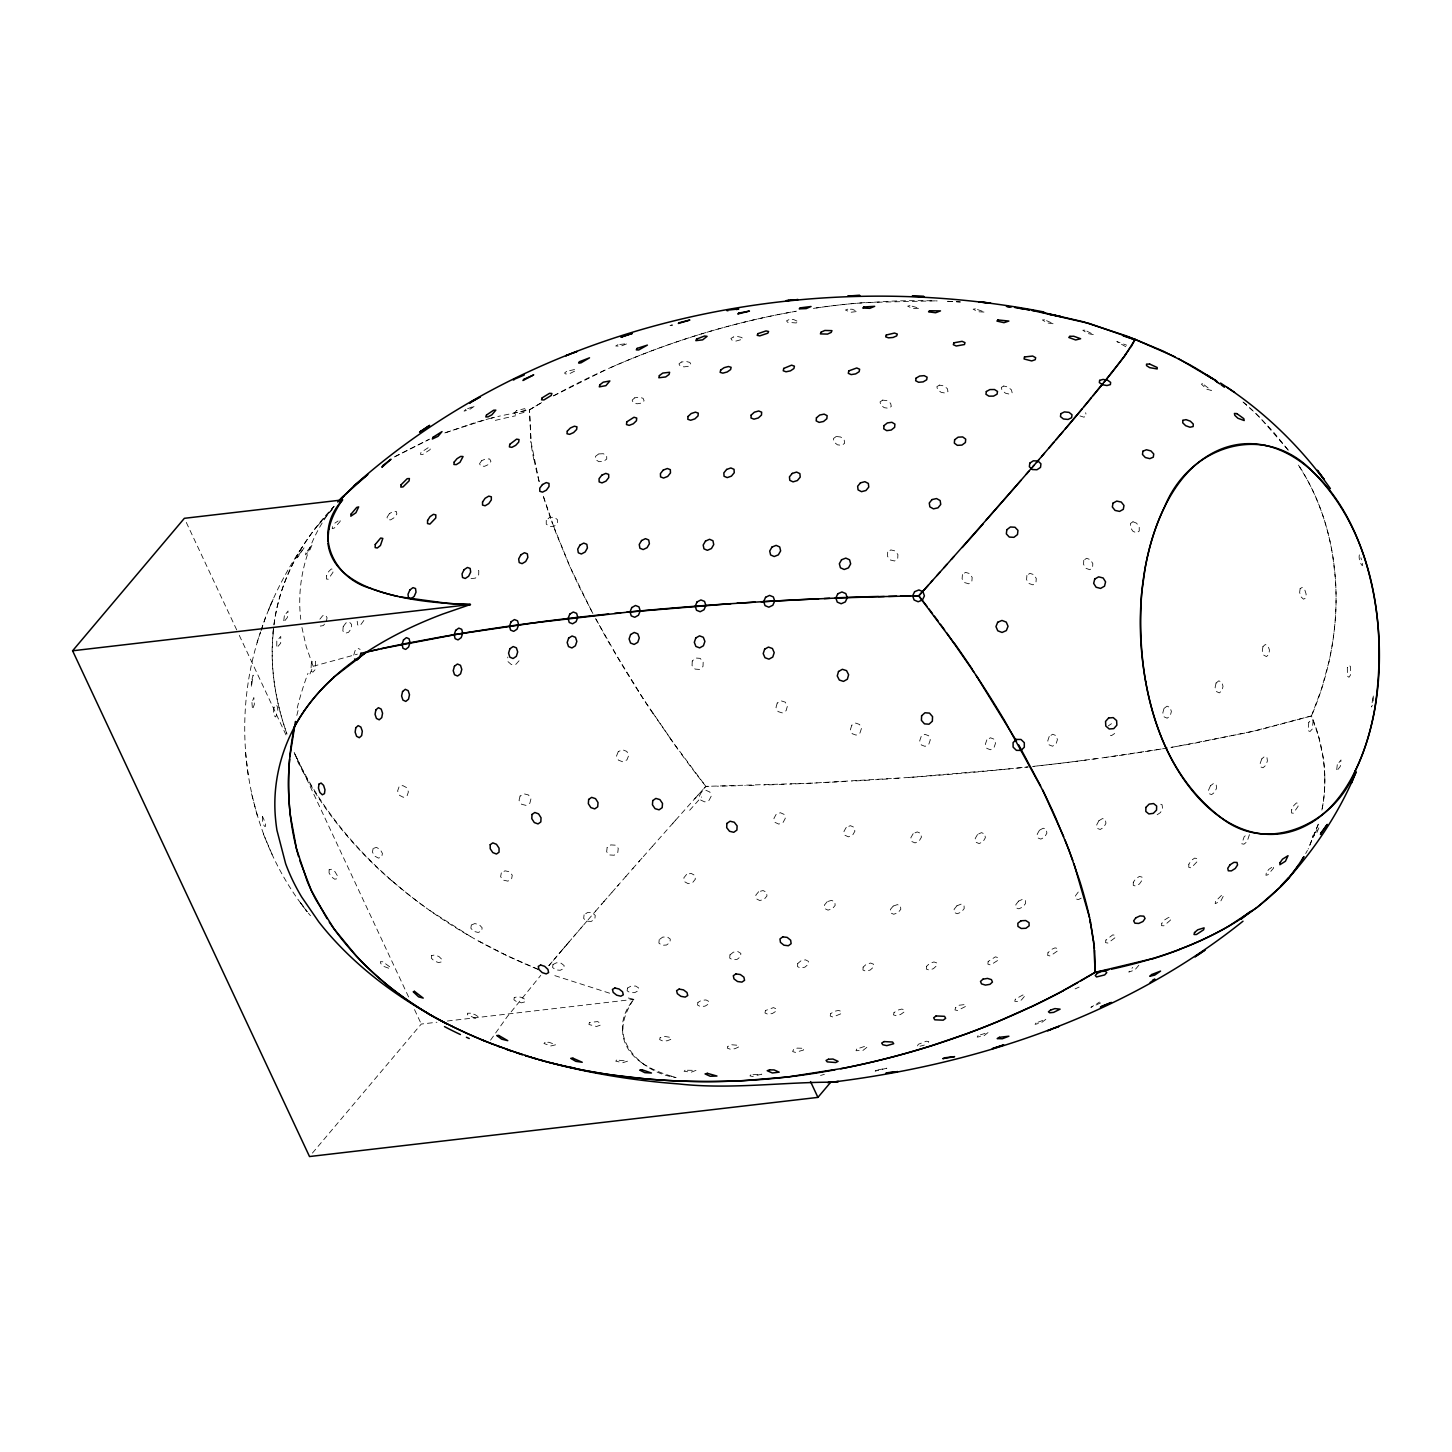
<?xml version="1.0" encoding="UTF-8"?>
<svg xmlns="http://www.w3.org/2000/svg" width="1452" height="1452" viewBox="0 0 1452 1452"><rect width="100%" height="100%" fill="white"/><g stroke="black" fill="none" stroke-linecap="round" stroke-linejoin="round"><path stroke-width="0.75" stroke-dasharray="5 3.75" d="M1324.805 777.383L1324.787 784.225A357.283 229.398 5.4 0 1 1321.973 809.617M1249.446 834.628L1247.068 841.67L1243.928 844.193L1241.787 843.793L1244.164 836.733L1247.304 834.21M1373.211 700.989L1373.283 695.018L1371.45 707.015L1372.322 705.236M332.435 526.64L332.236 528.655L334.377 528.002L340.058 521.558L340.258 519.544L334.868 523.137M273.43 629.079C269.364 664.526 274.991 700.626 287.042 734.059M273.938 624.977C279.365 579.765 303.105 538.765 334.142 506.203M1321.883 810.089C1328.344 778.599 1323.879 745.42 1311.465 715.927L1321.447 689.228L1328.943 661.858A359.624 326.972 -4.3 0 0 1333.825 634.052L1334.842 624.705A334.541 304.23 -3.9 0 0 1335.314 577.896L1332.882 556.769M296.825 715.4L298.622 708.34M260.616 631.838C227.982 726.835 246.096 838.04 310.492 915.722M353.762 655.124L355.068 650.678L357.7 648.3L360.132 649.353M1318.307 824.155L1308.179 849.003M257.058 642.474L260.398 632.528M261.07 630.531C270.78 600.438 285.372 572.015 303.014 545.807M1318.18 824.573L1309.032 847.224M261.251 629.932L265.752 616.574M363.853 620.458L359.987 625.812L357.682 624.941L357.192 621.256M1138.822 965.271L1134.865 969.954L1128.785 972.078L1132.723 967.395M309.966 673.946L313.142 666.287L306.245 646.648L301.853 627.137M917.519 1045.876L918.317 1044.278L926.285 1041.229L928.79 1041.556L927.991 1043.153M490.558 1040.14L507.274 1016.636L540.779 975.345M1305.693 853.522L1307.435 850.4M628.317 997.996A675.089 472.88 40.2 0 0 633.889 999.321C603.578 1034.677 639.098 1072.483 676.142 1077.584M1078.255 892.036L1075.587 895.648L1075.605 898.806L1078.346 899.623L1082.157 897.663M332.218 508.708C307.679 539.509 296.026 580.147 300.764 619.26M332.635 508.182L333.906 506.621M319.876 619.187L322.653 615.739L325.629 615.158L327.081 617.79L326.137 622.091L323.379 625.54L320.384 626.121L318.95 623.489M317.843 525.479L332.29 509.598M312.416 1153.088L421.28 1024.059L436.943 1022.226M548.91 965.634L557.096 955.942M559.31 953.347L561.561 950.697M562.233 949.917L565.064 946.595M567.932 943.237L556.733 956.396A284.719 9.166 -48 0 0 548.838 965.707M566.153 945.325L570.836 939.843M568.494 942.584L579.82 929.371M573.25 937.03L575.664 934.217M578.096 931.385L589.149 918.572M580.564 928.518L583.051 925.632M588.096 919.788L595.81 910.894M595.538 911.203L602.054 903.707M601.019 904.886L605.339 899.913M603.651 901.855L608.969 895.775M608.678 896.102L614.305 889.64M612.036 892.254L618.824 884.504M616.991 886.573L627.827 874.213M625.703 876.645L633.272 868.024M632.673 868.695L639.733 860.673M638.717 861.835L644.162 855.664M519.054 660.769L515.986 664.236L511.394 664.599L507.982 661.622L507.746 657.066M643.309 856.644L654.072 844.447M652.275 846.498L673.202 822.867M672.33 823.865L676.015 819.708M675.725 820.035L696.071 797.221M694.582 798.89L698.339 794.716M697.958 795.115L705.853 786.367L811.16 783.191L911.511 777.31A1116.425 226.294 2.2 0 0 993.295 770.467L1028.216 766.928M701.443 791.231L703.04 789.489M704.51 787.855L705.853 786.367L711.044 786.294M1108.275 725.891L1111.524 723.695M1114.682 733.478L1111.433 735.674L1108.221 734.367M1157.153 814.753L1160.529 812.503L1162.562 808.347L1162.072 804.717L1159.349 803.736M533.537 407.377L529.472 409.845L513.772 412.876M1100.562 1002.969L1090.888 1007.325L1099.581 1002.08M541.542 402.64L529.472 409.845L497.836 416.488M535.861 405.979L541.07 402.93M394.454 456.926L429.683 439.139M395.053 456.563L428.449 439.684M553.412 395.924L606.373 369.48M553.72 395.761C601.201 369.588 651.639 348.952 703.53 333.288A1116.425 857.769 -69.7 0 1 779.615 314.285L796.531 311.164M1075.097 988.885L1079.108 987.088M611.02 367.41C670.007 341.438 732.117 322.598 795.569 311.291M672.276 324.649L670.007 325.611L675.126 325.484M444.82 432.95L474.096 422.931M1359.417 554.864C1357.457 560.345 1366.096 574.157 1360.887 557.822M445.945 432.514L486.602 419.374M313.142 666.287L357.337 654.18M477.581 421.897L487.872 419.029M820.525 1075.46L824.373 1074.353M488.271 418.92L493.299 417.613M920.023 1046.202L924.361 1045.077M491.248 418.14L494.569 417.287M1194.76 743.224L1259.737 729.83L1311.465 715.927C1339.833 649.788 1345.405 572.56 1318.942 504.86A261.451 237.765 -3.9 0 0 1306.891 479.142L1297.072 462.789M1190.132 744.059L1171.02 747.399M1161.11 749.05L1103.066 757.781M813.429 308.405L817.658 307.751A1008.505 774.842 -69.7 0 1 855.627 303.341L893.416 301.054A1116.425 857.769 -69.7 0 1 937.193 300.927M1091.922 759.287L1097.512 758.543M1086.277 760.031L1080.615 760.775A1021.936 207.146 2.2 0 1 1033.933 766.311M471.029 578.658L475.457 578.096L478.688 574.81L478.797 570.763L475.748 568.277M447.307 1021.028L633.889 999.321M1015.946 768.217L1021.972 767.6A1021.936 207.146 2.2 0 0 1027.962 766.965M1009.902 768.834L905.812 777.709M893.652 778.544L899.732 778.145M887.589 778.962L875.538 779.724M869.548 780.105L851.725 781.14M845.863 781.466L822.74 782.646M805.896 783.427L817.077 782.918M800.397 783.663L789.579 784.116M779.034 784.516L784.262 784.316M773.862 784.697L763.77 785.024M754.042 785.314L744.767 785.568M736.037 785.804L717.179 786.185M934.779 300.873L865.937 302.506A1021.936 785.169 -69.7 0 0 813.174 308.405M947.775 301.308L960.589 301.98M609.586 993.186L551.324 974.51M671.241 1076.186L675.271 1077.348M1079.961 415.907L1083.954 417.178L1086.314 415.853L1085.66 412.713M1125.826 346.738L1116.842 341.547L1126.643 345.177M538.565 969.537L507.002 955.688L475.911 939.607M537.694 969.192C484.823 947.757 434.983 918.317 391.949 880.729M470.793 936.703L429.102 910.041M424.728 906.883C369.752 866.862 322.362 814.681 294.157 752.354M641.82 1062.791C630.749 1055.441 622.073 1043.081 622.69 1029.359M1243.529 402.422L1246.615 405.108M1249.664 407.83L1252.677 410.607M1255.671 413.421L1272.769 431.117L1288.269 450.174M697.432 775.604L705.853 786.367L670.152 738.505M695.726 773.371L692.114 768.598M690.226 766.075L686.251 760.757M1288.269 450.229L1260.445 418.085A334.541 304.23 -3.9 0 0 1241.732 400.879M684.219 757.98L680.008 752.245M677.848 749.286L643.889 699.791L612.363 648.572M652.801 713.277L647.12 704.71A334.541 94.235 57.7 0 1 619.804 661.132L594.739 616.973M1299.776 467C1316.238 493.045 1327.074 522.502 1332.228 552.849M608.061 641.094L610.203 644.833M605.92 637.337L595.592 618.57M592.87 613.452L581.236 590.692A261.451 73.689 57.7 0 1 569.184 564.973L555.626 532.104L543.338 496.275M591.599 611.074L570.019 566.861L551.814 521.831M186.292 522.411L238.291 633.272M239.271 635.323L287.097 737.271M408.593 996.961L295.21 754.441M414.51 1009.594L421.28 1024.059M263.284 833.757L273.248 857.079M550.635 518.527L544.899 501.321A334.541 94.271 57.7 0 1 543.175 495.785M251.505 793.681L257.984 818.238M539.091 481.374L531.142 442.515L529.472 409.845L530.978 441.408M534.064 459.812L535.425 466.292A334.541 94.271 57.7 0 0 539.6 483.28M245.479 752.336L248.474 777.746M622.962 1029.25A158.195 62.073 -25.1 0 1 633.598 999.375M670.261 738.269A359.624 99.843 57.7 0 1 652.946 713.095M533.792 459.522A359.624 100.714 57.8 0 1 530.742 441.136M1032.535 766.456A1008.505 204.423 2.2 0 0 1070.505 762.046L1107.096 757.236A1116.425 226.294 2.2 0 0 1176.193 746.51L1249.156 732.244L1311.465 715.927L1318.561 736.273L1323.026 756.819A377.574 242.357 5.7 0 1 1324.823 777.383M947.557 301.308A1116.425 857.769 -69.7 0 1 959.953 301.943M689.664 810.27A396.541 15.373 -48 0 1 701.57 796.948M296.752 758.543A291.616 204.26 40.2 0 1 294.193 752.717M286.643 733.26A291.616 204.26 40.2 0 1 273.212 633.381M391.804 880.892A291.616 204.75 40.1 0 1 296.244 758.616M272.994 633.29A322.435 225.859 40.2 0 1 276.043 612.454C282.487 579.838 297.751 549.183 319.204 523.845A454.73 318.532 40.2 0 1 328.987 512.955L331.365 509.815A284.719 182.807 5.4 0 1 333.833 506.694M495.332 420.39A396.541 247.04 4.6 0 1 515.605 415.798M297.224 708.032A373.255 342.309 4 0 1 307.987 673.292M671.35 1076.113A348.553 136.76 -25.1 0 1 641.639 1062.791M1133.286 882.29L1133.268 885.411L1135.827 886.083L1139.475 883.941L1142.052 880.239L1142.071 877.135L1139.493 876.445L1135.863 878.587L1133.286 882.29M546.261 520.324L546.242 524.081L549.491 526.532L554.101 526.241L557.387 523.373L557.423 519.635L554.174 517.184L549.546 517.475L546.261 520.324M1188.825 864.249L1188.771 867.334L1191.166 867.879L1197.029 861.726L1197.083 858.64L1194.706 858.096L1191.293 860.419L1188.825 864.249M329.15 869.766L329.06 872.906L331.365 876.827L334.74 879.222L337.191 878.696L337.281 875.574L334.958 871.654L331.582 869.24L329.15 869.766M251.958 702.496L252.466 709.411L254.372 704.383L253.846 697.468L251.958 702.496M692.259 661.005L692.059 665.597L695.127 669.1L699.646 669.445L703.004 666.432L703.185 661.84L700.136 658.355L695.599 658.01L692.259 661.005M326.537 575.863L326.391 578.985L328.206 579.257L332.944 572.378L333.089 569.257L331.274 568.984L328.551 571.707L326.537 575.863M1291.663 809.835L1291.518 812.957L1293.333 813.229L1298.07 806.368L1298.215 803.228L1296.4 802.956L1293.678 805.697L1291.663 809.835M887.698 552.141L887.499 556.316L890.348 559.982L894.577 560.998L897.717 558.748L897.917 554.591L895.067 550.925L890.838 549.909L887.698 552.141M1083.773 560.272L1083.573 564.447L1086.06 568.349L1089.799 569.728L1092.594 567.75L1092.812 563.576L1090.307 559.655L1086.568 558.294L1083.773 560.272M431.462 955.67L431.335 958.175L434.275 961.043L438.577 962.567L441.717 961.877L441.862 959.373L438.921 956.505L434.602 954.98L431.462 955.67M863.123 967.141L862.96 970.045L865.9 971.225L870.238 970.027L873.432 967.123L873.596 964.237L870.637 963.039L866.299 964.255L863.123 967.141M1026.909 575.409L1026.582 579.657L1029.087 583.559L1032.971 584.847L1035.948 582.76L1036.274 578.531L1033.751 574.611L1029.885 573.34L1026.909 575.409M343.18 626.665L342.853 630.948L345.068 633.29L348.534 632.346L351.221 628.643L351.565 624.36L349.333 622.019L345.866 622.981L343.18 626.665M962.422 574.538L962.095 578.785L964.709 582.615L968.738 583.813L971.842 581.635L972.168 577.406L969.555 573.558L965.526 572.378L962.422 574.538M926.576 966.306L926.34 969.083L929.189 970.081L933.418 968.684L936.576 965.725L936.794 962.93L933.963 961.95L929.716 963.348L926.576 966.306M797.747 963.529L797.493 966.578L800.451 968.085L804.862 967.177L808.165 964.382L808.419 961.351L805.479 959.826L801.05 960.734L797.747 963.529M729.975 954.89L729.703 958.084L732.715 959.917L737.217 959.3L740.593 956.596L740.865 953.401L737.87 951.568L733.351 952.185L729.975 954.89M659.208 939.68L658.899 943.074L661.93 945.288L666.504 945.034L669.971 942.457L670.279 939.081L667.248 936.867L662.675 937.121L659.208 939.68M251.396 681.224L251.323 687.195L253.156 675.198L251.396 681.224M988.159 961.478L987.886 964.164L990.609 964.963L997.851 960.353L998.123 957.648L995.4 956.85L988.159 961.478M607.117 847.641L606.646 851.816L609.586 854.956L614.196 855.228L617.79 852.487L618.262 848.313L615.321 845.173L610.711 844.901L607.117 847.641M584.085 914.814L583.668 918.426L586.626 921.167L591.254 921.421L594.83 919.043L595.247 915.432L592.289 912.709L587.661 912.455L584.085 914.814M1161.836 923.254L1161.546 925.686L1163.923 925.795L1170.403 920.169L1170.693 917.718L1168.316 917.61L1164.631 919.896L1161.836 923.254M1047.963 952.766L1047.636 955.398L1050.232 955.997L1057.292 951.096L1057.619 948.465L1055.005 947.866L1051.012 949.644L1047.963 952.766M514.244 997.633L513.954 999.829L516.985 1001.971L521.54 1002.806L524.971 1001.844L525.261 999.648L522.23 997.506L517.674 996.671L514.244 997.633M1215.505 901.347L1215.197 903.688L1220.86 900.948L1223.8 895.14L1221.586 895.303L1215.505 901.347M1300.157 588.55L1299.631 592.452L1301.028 596.863L1303.515 599.186L1305.638 598.079L1306.147 594.158L1304.749 589.766L1302.263 587.443L1300.157 588.55M274.083 707.269L273.484 711.752L274.174 715.763L275.753 716.961L277.876 710.119L277.187 706.108L275.626 704.928L274.083 707.269M1347.329 667.593L1347.42 676.106L1348.981 677.285L1350.523 674.944L1350.433 666.45L1348.854 665.27L1347.329 667.593M552.994 964.509L552.595 967.449L555.572 969.845L560.2 970.299L563.757 968.538L564.156 965.616L561.162 963.221L556.533 962.767L552.994 964.509M471.319 925.015L470.865 928.245L473.715 931.331L478.18 932.456L481.683 931.004L482.137 927.774L479.287 924.706L474.822 923.563L471.319 925.015M1105.916 940.079L1105.553 942.657L1108.021 943.074L1114.846 937.865L1115.209 935.288L1112.758 934.87L1105.916 940.079M627.518 988.05L627.119 990.79L630.095 992.678L634.724 992.642L638.263 990.7L638.662 987.959L635.686 986.053L631.075 986.089L627.518 988.05M1262.95 646.612L1262.296 651.022L1263.748 655.161L1266.453 656.576L1268.812 654.471L1269.465 650.06L1268.013 645.922L1265.309 644.507L1262.95 646.612M1266.271 873.088L1265.944 875.302L1267.905 874.794L1273.44 868.242L1273.767 866.027L1268.685 869.458L1266.271 873.088M697.922 1002.443L697.505 1005.02L700.427 1006.563L705 1006.163L708.522 1004.058L708.939 1001.481L706.017 999.938L701.443 1000.337L697.922 1002.443M501.321 872.87L500.613 876.718L503.336 880.148L507.873 881.128L511.576 879.077L512.266 875.229L509.561 871.799L505.024 870.819L501.321 872.87M765.44 1010.519L764.986 1012.988L767.854 1014.24L772.337 1013.55L775.84 1011.318L776.294 1008.868L773.444 1007.615L765.44 1010.519M305.882 552.849L305.519 554.864L309.675 550.508L312.144 544.7L305.882 552.849M1312.844 835.517L1312.463 837.514L1316.619 833.176L1319.088 827.35L1312.844 835.517M276.806 641.094L276.751 647.846L280.708 643.163L280.762 636.412L276.806 641.094M373.146 848.476L372.42 852.07L374.634 856.063L378.464 858.114L381.695 857.025L382.42 853.431L380.206 849.438L376.377 847.387L373.146 848.476M589.367 1022.498L588.949 1024.513L596.554 1026.473L600.112 1025.257L600.529 1023.243L597.552 1021.591L589.367 1022.498M830.689 1013.678L830.199 1016.037L832.994 1017.053L840.871 1013.786L841.361 1011.427L838.584 1010.429L834.156 1011.354L830.689 1013.678M1216.086 683.021L1215.106 687.468L1216.431 691.551L1219.317 692.894L1222.039 690.68L1223.02 686.233L1221.695 682.15L1218.809 680.825L1216.086 683.021M893.996 1012.643L893.488 1014.912L896.174 1015.692L900.512 1014.531L903.943 1012.117L904.469 1009.848L901.765 1009.067L897.427 1010.229L893.996 1012.643M520.088 796.041L519.036 800.361L521.468 804.226L525.969 805.37L529.889 803.137L530.942 798.836L528.492 794.97L524.009 793.827L520.088 796.041M311.381 662.838L310.855 671.169L312.888 672.149L315.12 669.681L315.647 661.35L313.632 660.37L311.381 662.838M955.525 1007.761L954.98 1009.939L957.576 1010.519L965.217 1006.635L965.78 1004.457L958.919 1005.256L955.525 1007.761M660.134 1037.69L659.625 1039.596L662.511 1040.884L667.121 1040.812L670.751 1039.396L671.26 1037.49L663.745 1036.292L660.134 1037.69M284.356 615.739L283.594 622.273L287.315 617.554L288.077 611.002L284.356 615.739M1337.292 764.659L1336.53 771.212L1340.25 766.475L1341.013 759.94L1337.292 764.659M1164.032 708.394L1162.816 712.841L1164.123 716.889L1167.172 718.195L1170.167 715.981L1171.383 711.534L1170.094 707.469L1167.045 706.18L1164.032 708.394M421.007 452.407L420.481 454.367L422.895 454.385L430.064 449.666L430.591 447.706L428.177 447.706L421.007 452.407M777.237 703.022L775.985 707.469L778.054 711.571L782.229 712.914L786.095 710.718L787.347 706.271L785.278 702.169L781.103 700.826L777.237 703.022M1308.796 722.37L1308.034 730.61L1310.031 731.499L1312.336 728.977L1313.098 720.736L1311.102 719.847L1308.796 722.37M1015.329 999.158L1014.73 1001.245L1017.235 1001.608L1021.373 1000.029L1025.33 995.346L1022.825 994.983L1015.329 999.158M268.947 608.733L268.42 610.403L273.157 599.222L268.947 608.733M727.906 1046.329L727.307 1048.144L730.12 1049.161L734.676 1048.761L738.324 1047.201L738.905 1045.367L731.536 1044.75L727.906 1046.329M851.834 725.165L850.4 729.576L852.197 733.714L856.154 735.129L859.965 733.024L861.399 728.614L859.62 724.494L855.645 723.06L851.834 725.165M1049.233 736.418L1047.763 740.81L1049.124 744.876L1052.518 746.219L1055.967 744.077L1057.437 739.685L1056.076 735.62L1052.682 734.258L1049.233 736.418M297.932 556.098L297.351 557.822L304.121 547.731L297.932 556.098M398.991 786.966L397.612 790.977L399.409 795.26L403.311 797.293L407.05 795.896L408.411 791.885L406.633 787.619L402.73 785.568L398.991 786.966M921.203 736.436L919.697 740.81L921.294 744.93L925.051 746.364L928.79 744.277L930.296 739.885L928.699 735.765L924.942 734.331L921.203 736.436M986.852 739.885L985.327 744.277L986.797 748.361L990.373 749.758L994.003 747.653L995.509 743.261L994.057 739.177L990.464 737.779L986.852 739.885M1261.824 758.87L1260.209 763.226L1260.699 766.91L1263.004 767.781L1265.799 765.313L1267.414 760.957L1266.924 757.272L1264.619 756.401L1261.824 758.87M618.28 751.61L616.555 755.911L618.37 760.122L622.654 761.774L626.919 759.922L628.643 755.621L626.828 751.41L622.545 749.758L618.28 751.61M793.391 1049.814L792.647 1051.575L795.279 1052.373L803.464 1050.068L804.208 1048.308L797.094 1048.126L793.391 1049.814M1210.46 785.786L1208.59 790.033L1209.08 793.681L1211.621 794.589L1214.743 792.229L1216.594 787.982L1216.123 784.334L1213.582 783.427L1210.46 785.786M856.771 1049.034L856.008 1050.722L862.996 1050.395L867.425 1046.892L864.847 1046.329L856.771 1049.034M701.534 791.885L699.447 795.968L700.79 800.125L704.783 801.903L709.084 800.288L711.19 796.186L709.846 792.048L705.853 790.251L701.534 791.885M1098.928 820.689L1096.75 824.754L1097.276 828.402L1100.199 829.473L1103.774 827.35L1105.934 823.284L1105.408 819.636L1102.504 818.565L1098.928 820.689M776.148 814.354L773.934 818.365L775.023 822.413L778.798 824.101L783.045 822.485L785.26 818.474L784.171 814.427L780.396 812.721L776.148 814.354M978.049 1035.621L977.214 1037.109L983.893 1035.839L988.322 1032.336L978.049 1035.621M1039.451 830.217L1037.2 834.228L1037.781 837.913L1040.866 839.111L1044.623 837.114L1046.892 833.103L1046.293 829.419L1043.226 828.221L1039.451 830.217M846.262 827.35L843.975 831.324L844.882 835.245L848.458 836.842L852.614 835.154L854.901 831.179L853.994 827.259L850.418 825.68L846.262 827.35M977.523 834.519L975.218 838.476L975.889 842.233L979.138 843.558L983.058 841.688L985.363 837.713L984.692 833.974L981.443 832.649L977.523 834.519M913.181 833.666L910.876 837.622L911.638 841.452L915.05 842.922L919.098 841.144L921.421 837.187L920.641 833.357L917.228 831.905L913.181 833.666M1035.966 1023.025L1035.076 1024.386L1041.538 1022.625L1045.984 1019.177L1035.966 1023.025M389.354 513.736L387.049 517.239L387.593 519.762L390.697 519.852L394.545 517.438L396.85 513.935L396.305 511.413L393.202 511.322L389.354 513.736M481.628 460.72L479.541 463.732L480.775 466.038L484.623 466.292L488.834 464.35L490.939 461.337L489.705 459.032L485.857 458.778L481.628 460.72M1018.614 901.093L1015.856 904.632L1015.946 907.827L1018.814 908.825L1022.789 907.028L1025.548 903.507L1025.457 900.313L1022.589 899.314L1018.614 901.093M686.615 874.376L683.856 877.807L684.455 881.654L688.067 883.651L692.586 882.635L695.345 879.204L694.746 875.356L691.134 873.378L686.615 874.376M956.922 905.794L954.127 909.261L954.273 912.546L957.285 913.707L961.387 912.092L964.182 908.607L964.037 905.322L961.024 904.16L956.922 905.794M893.18 906.084L890.348 909.515L890.584 912.891L893.724 914.252L897.953 912.782L900.784 909.351L900.549 905.957L897.39 904.614L893.18 906.084M758.67 891.71L755.839 895.122L756.274 898.77L759.723 900.53L764.151 899.351L766.965 895.957L766.529 892.308L763.08 890.548L758.67 891.71M827.223 901.674L824.391 905.086L824.718 908.589L828.003 910.132L832.323 908.807L835.154 905.395L834.827 901.892L831.542 900.349L827.223 901.674M685.09 1070.215L684.11 1071.322L691.152 1072.211L696.034 1070.36L685.09 1070.215M616.737 1060.014L615.721 1061.158L622.745 1062.737L627.681 1061.14L616.737 1060.014M516.513 410.68L514.425 413.021L515.696 414.492L523.827 412.477L525.914 410.136L524.644 408.647L516.513 410.68M750.884 1074.825L749.922 1075.896L752.426 1076.458L761.792 1074.171L750.884 1074.825M545.063 1042.354L543.974 1043.48L550.834 1045.966L555.826 1044.75L548.965 1042.264L545.063 1042.354M465.91 409.373L464.041 411.116L469.032 409.881L474.84 405.925L465.91 409.373M876.155 1070.233L875.157 1071.14L886.827 1068.2L876.155 1070.233M634.651 397.866L632.164 400.135L633.163 402.585L637.083 403.801L641.602 403.057L644.107 400.788L643.109 398.338L639.189 397.122L634.651 397.866M566.697 371.313L564.519 373.055L565.772 373.999L569.692 373.618L576.172 370.387L574.919 369.443L566.697 371.313M681.387 362.038L678.955 363.889L680.044 365.904L684.001 366.884L688.52 366.267L690.934 364.416L689.863 362.401L685.907 361.421L681.387 362.038M598.714 453.931L595.483 456.364L595.556 459.576L598.896 461.682L603.524 461.446L606.755 459.014L606.682 455.819L603.342 453.714L598.714 453.931M836.243 436.471L833.466 438.54L833.956 441.989L837.423 444.82L841.851 445.347L844.647 443.277L844.157 439.829L840.69 437.016L836.243 436.471M1132.941 521.74L1130.382 523.555L1130.418 527.53L1133.032 531.378L1136.68 532.83L1139.239 531.033L1139.221 527.04L1136.607 523.192L1132.941 521.74M882.689 400.099L880.057 401.895L880.711 405.035L884.268 407.685L888.66 408.284L891.292 406.487L890.639 403.347L887.081 400.698L882.689 400.099M733.296 337.009L730.9 338.498L732.026 340.185L736.001 341.075L742.916 339.133L741.79 337.463L737.816 336.574L733.296 337.009M939.408 385.107L936.867 386.686L937.593 389.68L941.15 392.349L945.47 393.111L947.993 391.55L947.285 388.555L943.727 385.887L939.408 385.107M617.917 344.687L615.702 346.012L620.839 346.157L627.427 343.598L617.917 344.687M1003.749 386.014L1001.299 387.412L1002.025 390.388L1005.51 393.202L1009.703 394.2L1012.153 392.82L1011.427 389.844L1007.942 387.031L1003.749 386.014M788.908 319.676L786.53 320.856L787.656 322.308L796.15 322.961L798.546 321.781L793.409 319.458L788.908 319.676M1202.565 383.691L1201.385 384.127L1206.775 389.227L1211.385 390.425L1202.565 383.691M262.467 816.405C261.469 827.894 269.963 831.724 262.467 816.405M847.787 309.167L845.427 310.038L850.545 312.289L857.406 311.49L852.27 309.24L847.787 309.167M909.968 305.592L907.645 306.172L912.763 308.496L919.533 308.296L909.968 305.592M975.417 308.84L973.149 309.203L978.231 311.763L984.892 312.107L975.417 308.84M1044.551 319.803L1042.373 319.966L1047.4 322.943L1053.843 323.85L1044.551 319.803M1084.898 330.149L1082.793 330.221L1087.784 333.543L1094.046 334.777L1084.898 330.149M470.521 1013.187L467.417 1013.26L467.435 1014.73L474.967 1018.161L478.089 1018.088L478.071 1016.6L474.931 1014.567L470.521 1013.187M382.838 961.805L380.388 961.66L380.805 963.583L383.836 966.451L390.189 968.756L389.771 966.832L382.838 961.805M300.564 902.835L307.261 911.838L300.564 902.835"/><path stroke-width="1.5" d="M289.62 759.178C286.752 791.812 289.511 825.045 298.604 856.571M289.855 756.673L295.428 721.426M328.733 529.617L327.789 541.124M360.913 653.255L359.606 657.702L356.956 660.079L354.542 659.008M1352.484 780.523C1336.584 816.042 1314.786 848.585 1288.977 877.68C1243.692 928.917 1176.9 954.926 1111.524 969.192M1355.297 770.83C1345.332 791.231 1331.266 810.379 1311.682 822.467M304.394 710.7C282.559 742.117 271.796 781.194 275.59 819.364A214.569 150.3 40.2 0 0 276.951 830.29L285.627 863.668A174.984 122.567 40.2 0 0 301.671 897.009L318.714 921.784A212.791 149.048 40.2 0 0 329.913 935.306C363.853 973.711 406.524 1003.641 452.28 1026.382M1302.081 859.711L1303.696 857.061M1303.932 856.644L1295.91 868.84A285.717 183.46 5.4 0 1 1281.263 886.21L1257.232 907.337L1228.882 926.049A357.283 229.416 5.4 0 1 1188.48 945.815M1131.035 346.955L1135.101 339.405L1126.734 336.047L1083.337 321.8L1039.269 311.635M530.488 1057.074C578.695 1071.612 628.607 1080.215 678.792 1083.936C729.503 1089.581 780.178 1082.321 830.762 1082.176L817.93 1097.385L309.512 1156.536L72.6 650.786L184.368 518.31L342.563 499.905C312.144 532.739 332.472 578.495 371.803 588.732M1298.651 864.956L1288.977 877.68M1125.808 354.379L1135.101 339.405L1089.036 323.415L1031.41 310.238L1037.69 311.345M1124.356 356.339L1126.316 353.671M1104.373 381.894L1125.01 355.468M1111.579 372.892L1081.068 410.19A285.717 9.202 -48 0 1 1066.421 427.541L1041.556 456.581M1102.885 383.745L1093.12 395.67M1091.378 397.794L1083.991 406.687M1082.067 409.01L1065.296 428.866M1063.045 431.516L1056.112 439.629M1048.943 447.996L1053.753 442.388M1036.51 462.426L1039.033 459.504M1044.478 453.187L1032.681 466.854M1033.951 465.366L1020.393 480.975A357.283 11.507 -48 0 1 988.104 517.874L951.405 559.347M1026.201 474.314L1028.796 471.319M1020.956 480.358L985.89 520.379M340.077 500.414L344.033 495.713L339.75 499.96M946.958 564.338L936.957 575.573M943.963 567.696L953.928 556.497M930.514 582.778L932.583 580.455M939.952 572.197L918.753 595.846L878.696 596.663M337.753 502.065L354.361 485.494C538.111 321.618 805.17 265.244 1043.934 311.998M928.536 584.993L923.163 590.982M921.566 592.725L918.753 595.846L913.562 595.919M324.304 686.433C348.317 661.858 377.829 643.363 408.629 628.534A761.084 533.12 40.2 0 1 442.733 614.069L470.43 604.504A662.039 259.745 -25.1 0 1 447.815 603.397L399.917 596.881M339.931 502.265L342.563 499.905M333.996 677.068L366.775 651.948L378.682 649.262M354.361 485.494L367.882 474.495M1243.003 921.203C1126.516 1014.512 980.046 1063.808 833.248 1082.03M367.047 475.131L341.819 497.6A284.719 182.807 5.4 0 0 339.06 500.595M1200.042 953.419L1194.96 956.85L1205.051 950.08L1199.969 953.51M1150.075 982.532L1154.884 979.156L1153.051 979.81M1080.687 980.935L1095.135 972.368L1152.852 958.556M1077.674 982.659C1004.167 1024.186 923.508 1052.573 840.726 1068.763M1063.227 990.609L1095.135 972.368L1108.784 969.754M1030.866 1006.926L998.159 1021.428A994.838 764.369 -69.7 0 1 965.199 1034.26L932.057 1045.549A1113.92 855.845 -69.7 0 1 843.267 1068.255L787.783 1076.967L743.569 1080.651A1111.361 853.885 -69.7 0 1 645.36 1078.818L613.161 1075.152A994.547 764.151 -69.7 0 1 581.363 1069.815L548.547 1062.356M1179.804 949.245L1188.48 945.815M570.636 353.925L565.754 355.758L577.007 351.475L572.124 353.308M1052.482 1028.905L1047.6 1030.738L1058.853 1026.455L1053.971 1028.288M736.436 309.585L738.759 308.949L729.194 309.984M360.804 653.346L383.836 648.137M381.168 648.717L458.505 633.98L543.992 621.438A1021.936 207.146 2.2 0 1 602.634 614.613L608.66 613.996M410.571 642.637L438.595 637.41A1111.361 225.278 2.2 0 1 529.363 623.362L629.496 611.927A1113.92 225.786 2.2 0 1 725.256 604.05L762.536 601.673M834.882 1069.87L817.313 1072.883A1021.936 785.169 -69.7 0 1 758.67 1079.707C692.368 1084.354 625.213 1080.433 560.399 1065.296M524.226 375.033L513.173 379.771L514.353 379.607M72.6 650.786L470.43 604.504C437.778 603.379 404.618 600.456 373.636 589.421M828.874 1082.321L838.476 1081.504L827.64 1082.648M614.704 613.379L620.766 612.78M626.847 612.181L730.955 603.669M737.017 603.252L755.058 602.108M761.029 601.763L818.71 598.787M824.21 598.551L829.655 598.315M839.292 597.934L800.56 599.622A994.838 201.719 2.2 0 0 762.645 601.709M835.027 598.097L884.268 596.518M888.57 596.427L896.664 596.227M900.44 596.155L910.604 595.973M726.871 310.619L728.015 310.764M1006.418 306.39L1009.812 306.844M1007.107 306.499L1011.173 307.062M1014.857 307.552L1029.668 309.911M1017.271 307.915L1029.395 309.857M570.781 1067.383L574.738 1068.037M397.757 596.409C369.207 590.002 332.054 576.662 327.934 543.284M558.603 1064.842L549.564 1062.501M547.095 1061.993L538.638 1059.688M545.934 1061.539L547.749 1062.029M544.101 1061.031L538.656 1059.488M537.276 1059.288L525.824 1055.858M536.877 1058.98L533.247 1057.909M531.45 1057.365L508.69 1049.996M525.043 1055.404L527.766 1056.257M522.303 1054.533L516.858 1052.773M522.194 1054.715L491.683 1043.734M512.048 1051.339L505.913 1049.161M497.873 1046.166L500.395 1047.128M485.712 1041.393L481.302 1039.686M1175.013 356.847L1135.101 339.405L1163.034 351.039L1189.769 364.761A359.624 327.535 -4.3 0 1 1213.473 379.408M446.345 1023.714L434.983 1017.525M1178.262 358.499L1211.295 378.028M433.839 1016.872C392.693 993.331 355.867 961.46 329.277 922.038M1227.013 387.357C1267.269 414.31 1302.498 449.013 1330.395 488.616M1220.551 383.038L1234.563 392.33M1214.616 380.261L1217.901 382.548M1216.685 381.731L1219.916 384M1221.186 384.871L1224.435 387.23M927.175 606.609L918.753 595.846L954.454 643.708M928.881 608.842L932.493 613.615M934.38 616.138L938.355 621.456M940.388 624.233L944.599 629.968M946.758 632.945L973.784 671.913M971.805 668.936L977.486 677.503M976.107 675.398L1016.545 741.119M327.027 918.644L311.272 890.366L299.747 860.419M1018.687 744.876L1040.667 786.058M1042.518 789.761L1063.663 836.606M810.543 1081.613L817.93 1097.385M1065.078 840.073L1072.792 860.401M1073.972 863.686L1089.526 917.537M1090.543 922.419L1089.181 915.922A334.541 94.253 57.7 0 0 1079.671 880.856L1068.981 850.11L1055.422 817.24A261.451 73.689 57.7 0 0 1043.371 791.522L1004.838 721.063A334.541 94.271 57.7 0 0 977.505 677.485M1090.089 920.169L1094.481 948.301M1145.61 681.387C1153.233 722.769 1168.57 763.952 1196.702 795.896A197.781 117.775 83.4 0 0 1241.333 828.602A202.373 120.516 83.4 0 0 1254.038 832.559A209.07 124.491 83.4 0 0 1311.664 822.395M1093.628 940.805L1095.135 972.368L1094.663 950.334M328.896 529.544A183.079 71.82 -25.1 0 1 342.382 499.924M1090.271 922.129A359.624 100.46 57.9 0 1 1093.374 940.533M954.563 643.472A359.624 100.297 57.7 0 1 971.951 668.755M1179.95 949.39A377.574 243.5 5.6 0 1 1152.979 958.719M1129.747 348.371A377.574 11.634 -48.3 0 1 1124.61 355.54M1124.157 356.575A357.283 11.489 -48 0 1 1111.306 373.182M983.204 523.827A377.574 10.981 -48.1 0 1 962.259 547.513M293.939 727.434A380.188 266.315 40.2 0 1 334.142 677.213M294.193 727.579A357.864 325.339 -4.4 0 0 290.091 754.477L289.438 761.229A332.381 302.27 -3.9 0 0 290.346 815.352L296.462 848.676L307.134 880.983A260.217 236.64 -3.9 0 0 315.846 899.587L334.051 928.899L356.176 955.852A332.381 302.27 -3.9 0 0 398.302 993.567L404.055 997.796A357.864 325.647 -4.1 0 0 428.159 1013.423M508.69 1049.85A380.188 266.315 40.2 0 1 428.031 1013.696M1063.263 990.736A813.374 625.195 -69.7 0 1 1030.884 1007.035M383.691 648.1A994.547 201.719 2.2 0 1 410.426 642.601M838.911 597.716A813.374 165.528 2.2 0 1 878.369 596.445M304.375 710.681A381.404 267.168 40.2 0 1 324.322 686.451M491.683 1043.734A381.404 267.168 40.2 0 1 452.28 1026.401M469.268 1038.525A373.255 340.058 -4.4 0 1 466.401 1037.273M460.411 1034.532A373.255 340.058 -4.4 0 1 444.493 1026.6M1265.527 445.455A209.106 124.509 83.4 0 0 1207.864 455.819C1188.226 467.816 1174.251 487.128 1164.304 507.528A209.088 124.509 83.4 0 0 1141.762 592.289A202.409 120.534 83.4 0 0 1140.473 613.161A198.289 118.066 83.4 0 0 1145.592 681.387M1265.527 445.474A202.409 120.534 83.4 0 1 1278.069 449.303M1278.069 449.34A197.799 117.775 83.4 0 1 1322.953 482.028C1351.05 513.972 1366.459 555.081 1374.082 596.463A198.289 118.066 83.4 0 1 1379.237 665.506A202.373 120.516 83.4 0 1 1377.984 685.417A209.088 124.509 83.4 0 1 1355.261 770.776M490.213 844.701L490.213 848.73L492.791 852.578L496.457 854.03L499.052 852.197L499.052 848.168L496.475 844.302L492.809 842.868L490.213 844.701M482.554 501.975L482.536 505.096L485.113 505.768L488.743 503.626L491.32 499.924L491.339 496.802L488.779 496.13L485.131 498.272L482.554 501.975M427.578 520.488L427.523 523.573L429.901 524.118L435.781 517.965L435.836 514.879L433.44 514.335L430.028 516.658L427.578 520.488M1145.918 807.403L1145.809 811.45L1148.859 813.937L1153.305 813.356L1156.536 810.089L1156.645 806.023L1153.578 803.555L1149.149 804.118L1145.918 807.403M375.251 544.5L375.16 547.585L377.302 548.003L380.442 545.48L382.82 538.42L380.678 538.02L375.251 544.5M921.603 715.782L921.421 720.373L924.47 723.858L929.008 724.203L932.347 721.208L932.547 716.616L929.48 713.113L924.96 712.787L921.603 715.782M726.889 823.465L726.69 827.64L729.539 831.288L733.768 832.305L736.908 830.072L737.108 825.898L734.258 822.231L730.029 821.233L726.889 823.465M532.013 814.481L531.795 818.638L534.3 822.558L538.039 823.919L540.834 821.941L541.033 817.766L538.547 813.864L534.808 812.485L532.013 814.481M1182.89 420.336L1182.745 422.841L1185.685 425.708L1190.005 427.233L1193.145 426.543L1193.272 424.038L1190.331 421.171L1186.03 419.646L1182.89 420.336M751.174 415.09L751.011 417.976L753.969 419.174L758.307 417.958L761.483 415.072L761.647 412.168L758.706 410.989L754.368 412.186L751.174 415.09M1141.78 592.289C1135.646 673.002 1153.541 766.638 1221.604 818.075C1268.776 855.119 1335.713 822.903 1355.133 771.139A210.54 125.362 83.4 0 0 1374.754 709.139C1387.513 626.738 1373.61 532.104 1312.245 471.192C1264.093 420.899 1188.68 446.091 1164.595 506.93A210.504 125.344 83.4 0 0 1144.975 568.93L1141.78 592.289M1280.047 862.651L1279.902 864.702L1285.437 861.236L1288.033 855.7L1282.497 859.167L1280.047 862.651M588.659 799.453L588.332 803.7L590.855 807.602L594.721 808.891L597.698 806.804L598.024 802.557L595.52 798.654L591.636 797.366L588.659 799.453M652.765 800.578L652.438 804.807L655.052 808.655L659.081 809.835L662.185 807.675L662.511 803.428L659.898 799.598L655.868 798.418L652.765 800.578M688.03 416.506L687.812 419.283L690.644 420.263L694.891 418.884L698.031 415.907L698.267 413.13L695.417 412.15L691.188 413.53L688.03 416.506M816.441 417.831L816.187 420.862L819.128 422.387L823.556 421.479L826.86 418.684L827.114 415.653L824.155 414.129L819.745 415.036L816.441 417.831M884.014 425.618L883.742 428.812L886.736 430.645L891.256 430.028L894.632 427.324L894.904 424.129L891.891 422.296L887.39 422.913L884.014 425.618M954.636 439.756L954.327 443.132L957.358 445.347L961.932 445.092L965.398 442.533L965.707 439.139L962.676 436.925L958.102 437.179L954.636 439.756M626.756 421.879L626.484 424.565L629.206 425.363L633.326 423.766L636.448 420.735L636.72 418.049L633.998 417.25L626.756 421.879M1006.817 529.744L1006.345 533.9L1009.285 537.058L1013.895 537.331L1017.489 534.572L1017.961 530.397L1015.021 527.257L1010.411 526.985L1006.817 529.744M1029.777 463.17L1029.359 466.782L1032.318 469.522L1036.946 469.758L1040.521 467.399L1040.939 463.787L1037.98 461.046L1033.352 460.792L1029.777 463.17M454.204 462.045L453.913 464.495L456.291 464.604L459.975 462.317L463.061 456.527L460.683 456.418L456.999 458.705L454.204 462.045M567.315 431.117L566.988 433.749L569.601 434.348L573.594 432.569L576.644 429.447L576.97 426.834L574.375 426.216L570.364 427.995L567.315 431.117M401.115 484.732L400.806 487.092L403.021 486.91L409.101 480.866L409.41 478.525L407.195 478.688L401.115 484.732M1099.636 380.37L1099.346 382.566L1102.377 384.707L1106.932 385.542L1110.381 384.599L1110.653 382.384L1107.622 380.243L1103.066 379.408L1099.636 380.37M318.968 784.153L318.46 788.055L319.857 792.447L322.344 794.788L324.449 793.663L324.976 789.761L323.578 785.351L321.092 783.027L318.968 784.153M1060.849 413.675L1060.45 416.597L1063.445 418.993L1068.073 419.446L1071.612 417.704L1072.012 414.764L1069.035 412.368L1064.407 411.914L1060.849 413.675M509.761 444.348L509.398 446.926L511.848 447.343L515.696 445.347L518.691 442.134L519.054 439.557L516.585 439.139L509.761 444.348M1142.924 451.209L1142.47 454.44L1145.319 457.525L1149.784 458.65L1153.287 457.199L1153.741 453.968L1150.891 450.9L1146.427 449.757L1142.924 451.209M351.166 513.99L350.839 516.186L355.921 512.756L358.662 506.911L356.702 507.42L351.166 513.99M355.794 727.742L355.141 732.153L356.593 736.291L359.297 737.707L361.657 735.601L362.31 731.191L360.858 727.053L358.154 725.637L355.794 727.742M986.344 391.532L985.944 394.254L988.921 396.16L993.531 396.124L997.088 394.164L997.488 391.441L994.511 389.535L989.883 389.572L986.344 391.532M916.085 378.155L915.668 380.733L918.59 382.275L923.163 381.876L926.685 379.771L927.102 377.193L924.18 375.651L919.606 376.05L916.085 378.155M1113.031 503.136L1112.341 506.984L1115.045 510.414L1119.583 511.394L1123.285 509.343L1123.993 505.496L1121.271 502.065L1116.733 501.085L1113.031 503.136M375.868 709.883L375.052 714.33L376.431 718.431L379.208 719.811L381.749 717.633L382.566 713.204L381.186 709.084L378.409 707.705L375.868 709.883M848.767 370.895L848.313 373.345L851.162 374.598L855.664 373.908L859.167 371.694L859.62 369.225L856.753 367.973L848.767 370.895M783.735 368.427L783.245 370.786L786.022 371.785L790.451 370.859L793.917 368.536L794.407 366.176L791.612 365.16L783.735 368.427M1024.495 356.956L1024.077 358.971L1031.682 360.931L1035.24 359.715L1035.657 357.7L1032.681 356.049L1024.495 356.956M402.567 691.533L401.587 695.98L402.912 700.064L405.798 701.407L408.52 699.192L409.5 694.746L408.175 690.662L405.29 689.319L402.567 691.533M720.664 370.097L720.138 372.365L722.842 373.146L727.18 371.984L730.61 369.57L731.118 367.302L728.432 366.521L724.094 367.683L720.664 370.097M1094.717 579.076L1093.665 583.377L1096.115 587.243L1100.598 588.405L1104.518 586.172L1105.571 581.853L1103.139 577.987L1098.638 576.843L1094.717 579.076M659.389 375.578L658.827 377.756L665.688 376.957L669.082 374.453L669.626 372.275L662.784 373.073L659.389 375.578M953.855 342.817L953.347 344.723L956.251 346.012L964.473 344.523L964.981 342.618L962.095 341.329L953.855 342.817M454.44 666.232L453.224 670.679L454.512 674.744L457.561 676.033L460.574 673.819L461.79 669.39L460.484 665.325L457.434 664.018L454.44 666.232M1194.542 932.547L1194.016 934.507L1196.43 934.507L1203.599 929.806L1204.125 927.846L1197.737 929.788L1194.542 932.547M838.512 671.496L837.26 675.942L839.329 680.044L843.503 681.387L847.369 679.191L848.621 674.744L846.552 670.642L842.378 669.299L838.512 671.496M599.894 384.78L599.277 386.867L605.92 385.651L609.876 380.969L603.233 382.185L599.894 384.78M509.924 648.735L508.563 653.146L509.87 657.193L513.082 658.518L516.331 656.322L517.692 651.912L516.386 647.846L513.173 646.539L509.924 648.735M1351.975 781.321L1351.449 782.991L1356.186 771.811L1351.975 781.321M403.493 639.951L402.077 644.361L402.966 648.282L405.671 649.425L408.575 647.102L410.009 642.692L409.101 638.771L406.415 637.628L403.493 639.951M886.283 335.013L885.702 336.846L888.515 337.844L893.071 337.463L896.701 335.884L897.3 334.069L894.486 333.053L886.283 335.013M764.641 649.189L763.207 653.6L764.986 657.72L768.961 659.154L772.773 657.048L774.206 652.638L772.41 648.5L768.453 647.084L764.641 649.189M542.195 397.812L541.542 399.808L543.919 399.953L551.234 395.47L551.887 393.474L549.509 393.329L542.195 397.812M568.639 638.136L567.169 642.528L568.531 646.594L571.925 647.955L575.373 645.795L576.843 641.403L575.482 637.337L572.088 635.994L568.639 638.136M1321.084 832.74L1320.485 834.483L1327.255 824.391L1321.084 832.74M695.817 637.936L694.31 642.328L695.907 646.449L699.664 647.882L703.403 645.777L704.91 641.403L703.312 637.283L699.555 635.849L695.817 637.936M455.674 630.368L454.149 634.742L455.148 638.698L458.052 639.896L461.191 637.646L462.716 633.253L461.718 629.315L458.796 628.117L455.674 630.368M630.604 634.56L629.097 638.953L630.549 643.036L634.143 644.434L637.755 642.328L639.279 637.936L637.809 633.852L634.234 632.455L630.604 634.56M511.104 621.765L509.507 626.121L510.578 630.095L513.699 631.366L517.039 629.17L518.636 624.814L517.565 620.839L514.444 619.568L511.104 621.765M486.493 415.036L485.785 416.942L488.017 416.851L491.883 414.818L495.822 410.136L493.607 410.226L486.493 415.036M569.765 614.142L568.077 618.479L569.238 622.472L572.542 623.797L576.081 621.674L577.769 617.354L576.607 613.343L573.286 612.018L569.765 614.142M997.687 622.291L995.963 626.592L997.778 630.803L1002.062 632.455L1006.327 630.604L1008.051 626.302L1006.236 622.091L1001.953 620.44L997.687 622.291M631.783 607.553L630.041 611.855L631.257 615.884L634.76 617.282L638.463 615.231L640.223 610.911L638.989 606.882L635.504 605.484L631.783 607.553M697.051 601.927L695.236 606.21L696.524 610.257L700.173 611.728L704.02 609.749L705.835 605.466L704.547 601.4L700.917 599.948L697.051 601.927M821.142 332.145L820.398 333.906L827.513 334.087L831.216 332.399L831.96 330.639L824.845 330.457L821.142 332.145M409.881 589.984L408.012 594.231L408.484 597.879L411.025 598.787L414.147 596.427L416.016 592.18L415.526 588.532L412.985 587.624L409.881 589.984M765.567 597.298L763.698 601.545L765.041 605.629L768.834 607.172L772.827 605.266L774.696 601.019L773.353 596.935L769.578 595.393L765.567 597.298M433.132 437.197L432.351 438.976L438.05 436.308L442.007 431.607L433.132 437.197M757.944 333.633L757.182 335.321L759.759 335.884L767.836 333.18L768.598 331.492L766.021 330.929L757.944 333.633M837.786 593.795L835.862 598.006L837.26 602.126L841.18 603.742L845.318 601.927L847.242 597.716L845.826 593.578L841.924 591.962L837.786 593.795M914.615 591.672L912.636 595.828L914.107 600.003L918.154 601.745L922.419 600.021L924.416 595.865L922.946 591.69L918.898 589.948L914.615 591.672M464.077 569.71L462.045 573.867L462.535 577.497L465.257 578.477L468.633 576.226L470.666 572.07L470.176 568.44L467.453 567.46L464.077 569.71M696.615 339.06L695.817 340.657L702.659 339.859L707.088 336.338L704.583 336.011L696.615 339.06M520.832 554.864L518.673 558.929L519.199 562.577L522.103 563.648L525.678 561.525L527.856 557.459L527.33 553.811L524.408 552.74L520.832 554.864M382.802 465.62L381.894 467.272L391.005 459.231L382.802 465.62M841.561 559.746L839.347 563.739L840.436 567.786L844.211 569.493L848.458 567.859L850.672 563.848L849.583 559.8L845.808 558.112L841.561 559.746M637.119 348.389L636.285 349.878L638.698 349.968L647.392 345.104L637.119 348.389M579.983 545.099L577.715 549.11L578.313 552.795L581.381 553.992L585.156 551.996L587.407 547.985L586.826 544.3L583.74 543.102L579.983 545.099M771.992 547.059L769.705 551.034L770.613 554.954L774.188 556.533L778.345 554.864L780.632 550.889L779.724 546.968L776.148 545.371L771.992 547.059M641.548 540.525L639.243 544.5L639.915 548.239L643.163 549.564L647.084 547.694L649.389 543.738L648.717 539.981L645.468 538.656L641.548 540.525M705.509 541.07L703.185 545.026L703.966 548.856L707.378 550.308L711.426 548.547L713.731 544.591L712.968 540.761L709.556 539.291L705.509 541.07M579.511 361.675L578.622 363.036L580.927 362.873L589.53 357.827L579.511 361.675M1230.062 864.775L1227.757 868.278L1228.301 870.801L1231.405 870.891L1235.253 868.477L1237.558 864.975L1237.013 862.452L1233.91 862.361L1230.062 864.775M1242.222 917.61L1241.224 919.08L1250.626 911.402L1242.222 917.61M1135.773 917.864L1133.667 920.877L1134.901 923.2L1138.749 923.436L1142.978 921.494L1145.065 918.481L1143.831 916.176L1139.983 915.922L1135.773 917.864M542.449 484.551L539.763 488.162L539.799 491.302L542.522 492.137L546.351 490.177L549.019 486.565L549.001 483.407L546.261 482.59L542.449 484.551M1281.662 885.03L1280.573 886.5L1288.813 877.571L1281.662 885.03M601.818 475.185L599.059 478.706L599.15 481.901L602.017 482.899L605.992 481.12L608.751 477.581L608.66 474.387L605.793 473.388L601.818 475.185M663.219 470.121L660.424 473.606L660.569 476.891L663.582 478.053L667.684 476.438L670.479 472.953L670.334 469.668L667.321 468.506L663.219 470.121M932.021 499.579L929.262 503.009L929.861 506.857L933.473 508.853L937.992 507.837L940.751 504.407L940.152 500.559L936.54 498.562L932.021 499.579M726.653 469.432L723.84 472.862L724.058 476.256L727.216 477.599L731.427 476.129L734.258 472.699L734.022 469.323L730.882 467.961L726.653 469.432M792.284 473.406L789.452 476.819L789.779 480.322L793.064 481.864L797.384 480.539L800.215 477.127L799.889 473.624L796.603 472.082L792.284 473.406M860.455 482.863L857.642 486.257L858.078 489.905L861.526 491.665L865.937 490.504L868.768 487.092L868.332 483.443L864.884 481.683L860.455 482.863M524.045 379.244L522.974 380.515L533.719 374.888L524.045 379.244M929.552 310.746L928.572 311.853L935.614 312.743L940.497 310.891L929.552 310.746M1108.62 717.978L1105.553 721.444L1105.789 726.018L1109.201 728.995L1113.775 728.632L1116.86 725.147L1116.624 720.591L1113.212 717.615L1108.62 717.978M997.941 319.948L996.925 321.074L1003.949 322.671L1008.886 321.055L997.941 319.948M863.777 306.971L862.815 308.042L869.839 308.332L874.685 306.318L863.777 306.971M1097.349 973.221L1095.262 975.508L1096.532 976.942L1104.682 974.927L1106.769 972.64L1105.498 971.207L1101.596 971.442L1097.349 973.221M1069.87 336.338L1068.781 337.463L1075.642 339.968L1080.633 338.733L1073.772 336.247L1069.87 336.338M800.233 307.86L799.272 308.859L806.223 308.604L811.051 306.499L800.233 307.86M1016.346 739.431L1013.079 742.607L1013.115 747.127L1016.418 750.357L1021.046 750.394L1024.313 747.217L1024.295 742.698L1020.992 739.467L1016.346 739.431M1151.636 974.564L1149.766 976.288L1154.757 975.072L1160.565 971.098L1151.636 974.564M470.956 401.932L469.722 403.075L480.195 396.94L470.956 401.932M738.759 313.106L737.779 314.013L749.45 311.073L738.759 313.106M983.004 979.156L980.499 981.425L981.498 983.875L985.418 985.091L989.955 984.347L992.442 982.078L991.444 979.628L987.523 978.412L983.004 979.156M1050.595 1010.084L1048.435 1011.826L1049.687 1012.77L1053.608 1012.389L1060.087 1009.158L1054.914 1008.596L1050.595 1010.084M936.086 1015.946L933.672 1017.798L934.743 1019.812L943.219 1020.175L945.651 1018.324L944.562 1016.327L936.086 1015.946M679.355 322.689L678.338 323.469L689.863 320.039L679.355 322.689M1021.083 920.768L1017.852 923.2L1017.925 926.394L1021.264 928.5L1025.892 928.282L1029.123 925.85L1029.051 922.637L1025.711 920.532L1021.083 920.768M782.755 936.867L779.96 938.936L780.45 942.384L783.935 945.198L788.363 945.742L791.14 943.673L790.65 940.224L787.184 937.393L782.755 936.867M735.946 973.929L733.314 975.726L733.968 978.866L737.525 981.516L741.918 982.115L744.549 980.318L743.896 977.178L740.338 974.528L735.946 973.929M421.062 431.117L419.555 432.133L429.647 425.363L421.062 431.117M884.105 1041.574L881.691 1043.081L882.816 1044.768L886.791 1045.64L893.706 1043.716L892.581 1042.028L884.105 1041.574M679.137 989.102L676.614 990.663L677.322 993.658L680.879 996.326L685.199 997.107L687.74 995.527L687.014 992.533L683.456 989.865L679.137 989.102M1102.431 1005.946L1100.38 1007.18L1111.433 1002.443L1102.431 1005.946M999.393 1037.309L997.179 1038.616L1002.334 1038.761L1008.904 1036.202L999.393 1037.309M622 336.664L620.948 337.281L632.346 333.415L622 336.664M993.331 1048.199L992.261 1048.816L1003.659 1044.932L993.331 1048.199M614.904 988.013L612.454 989.411L613.18 992.369L616.664 995.183L620.857 996.199L623.307 994.802L622.581 991.825L619.096 989.012L614.904 988.013M540.652 965.036L538.293 966.36L538.946 969.5L542.249 972.622L546.242 973.911L548.602 972.586L547.948 969.428L544.645 966.306L540.652 965.036M828.457 1059.252L826.061 1060.432L827.204 1061.884L835.699 1062.537L838.076 1061.358L832.958 1059.034L828.457 1059.252M945.071 1057.746L942.784 1058.689L954.599 1056.62L945.071 1057.746M414.419 991.335L413.221 991.789L418.612 996.871L423.222 998.087L414.419 991.335M769.56 1069.87L767.2 1070.723L772.337 1072.974L779.179 1072.175L774.061 1069.924L769.56 1069.87M888.17 1072.629L885.847 1073.264L897.735 1071.594L888.17 1072.629M707.396 1073.337L705.073 1073.917L710.191 1076.241L716.961 1076.041L707.396 1073.337M641.984 1069.743L639.715 1070.106L644.815 1072.665L651.458 1073.01L641.984 1069.743M788.509 300.382L786.131 300.709L798.092 299.566L788.509 300.382M913.145 296.117L912.001 296.262L924.017 296.517L913.145 296.117M979.9 301.853L978.739 301.98L990.7 303.123L979.9 301.853M849.003 295.845L847.859 295.954L859.874 295.464L849.003 295.845M572.941 1058.199L570.763 1058.363L575.791 1061.339L582.234 1062.265L572.941 1058.199M1049.869 314.195L1048.653 314.249L1060.468 316.518L1049.869 314.195M1149.639 364.053L1146.517 364.125L1146.535 365.614L1149.675 367.646L1157.19 368.953L1157.171 367.483L1149.639 364.053M498.78 1035.476L496.765 1035.512L501.684 1039.178L507.764 1040.667L498.78 1035.476M1124.411 335.902L1123.122 335.829L1134.556 339.623L1124.411 335.902M1236.868 413.62L1234.418 413.457L1234.835 415.381L1237.884 418.249L1244.219 420.554L1243.801 418.648L1236.868 413.62M1317.454 470.412L1324.151 479.414L1317.454 470.412M1207.792 375.487L1206.34 374.961L1216.776 381.132L1207.792 375.487"/></g></svg>
